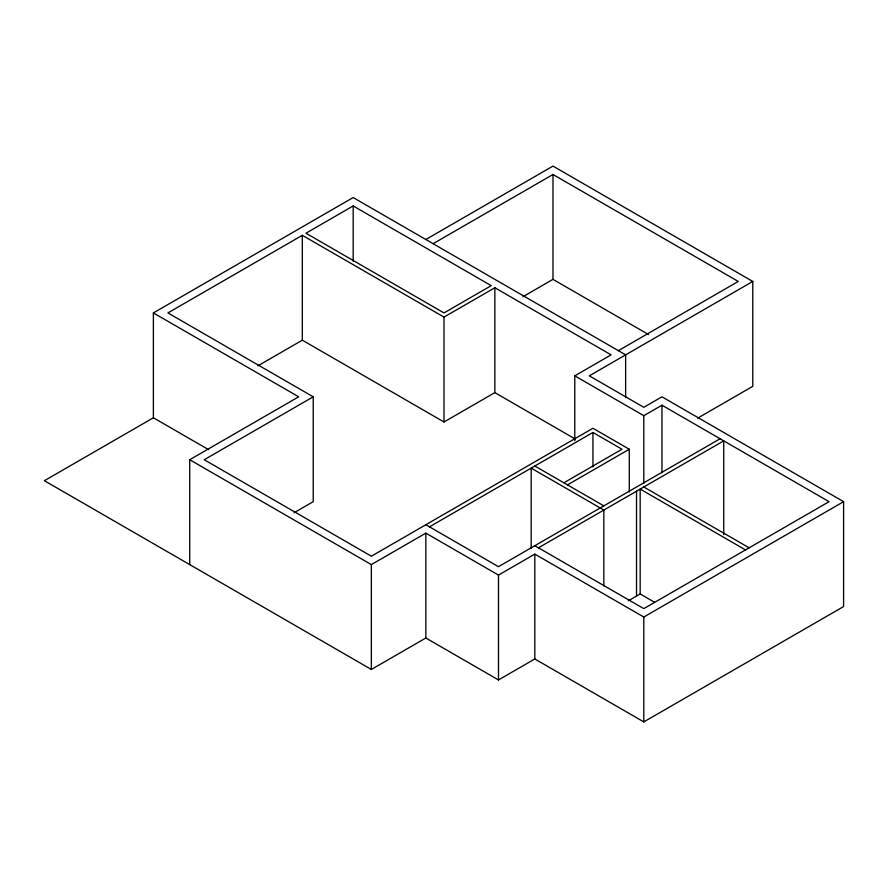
<?xml version="1.0" encoding="UTF-8"?>
<svg xmlns="http://www.w3.org/2000/svg" width="888" height="888" viewBox="0 0 888 888"><rect width="100%" height="100%" fill="white"/><g stroke="black" fill="none" stroke-linecap="round" stroke-linejoin="round"><path stroke-width="1.33" d="M697.602 418.181L752.78 386.324L752.78 281.452L589.31 375.835L643.8 407.292L661.96 396.814L843.6 501.676L843.6 606.548L643.8 721.9L534.82 658.974L498.49 679.953L425.84 638.006L371.351 669.463L44.4 480.708L153.38 417.782L153.38 312.92L353.18 197.558L625.64 354.867L625.64 397.635M574.78 440.692L574.78 375.835L611.111 354.867L494.86 287.745L444 317.116L302.32 235.309L167.91 312.92L313.22 396.814L313.22 501.676L294.061 512.742M353.18 205.949L305.96 233.222L444 312.92L491.231 285.647L353.18 205.949L353.18 261.15M425.84 239.505L552.98 166.1L752.78 281.452M433.1 243.701L552.98 174.492L738.25 281.452L618.37 350.671M257.92 365.823L302.32 340.182L444 421.978L494.86 392.618L575.158 438.972M189.71 564.601L189.71 459.729L298.69 396.814L153.38 312.92M313.22 396.814L204.24 459.729L371.351 556.21L592.94 428.271L629.27 449.239L629.27 492.019M523.01 296.659L552.98 279.365L648.606 334.565M429.47 526.839L592.94 432.467L622 449.239L563.88 482.795M189.71 459.729L371.351 564.601L425.84 533.133L498.49 575.08L534.82 554.112L643.8 617.027L843.6 501.676M574.78 375.835L643.8 415.684L661.96 405.194L829.07 501.676L643.8 608.635L534.82 545.72M567.51 484.892L629.27 449.239M720.09 438.761L498.49 566.688L425.84 524.741M538.45 547.818L723.72 440.859L723.72 534.687M628.36 600.776L640.17 593.961L654.534 602.253M643.8 486.99L749.15 547.818M745.52 549.916L640.17 489.088L640.17 593.961M534.82 466.022L603.84 505.871M153.38 417.782L208.625 449.672M661.96 405.194L661.96 472.816M643.8 415.684L643.8 483.294M643.8 617.027L643.8 721.9M636.53 491.186L636.53 596.059M603.84 585.958L603.84 510.067L531.191 468.12L531.191 548.151M592.94 432.467L592.94 466.955M552.98 174.492L552.98 279.365M534.82 554.112L534.82 658.974M498.49 575.08L498.49 679.953M494.86 287.745L494.86 392.618M444 317.116L444 421.978M425.84 533.133L425.84 638.006M371.351 564.601L371.351 669.463M302.32 235.309L302.32 340.182"/></g></svg>
